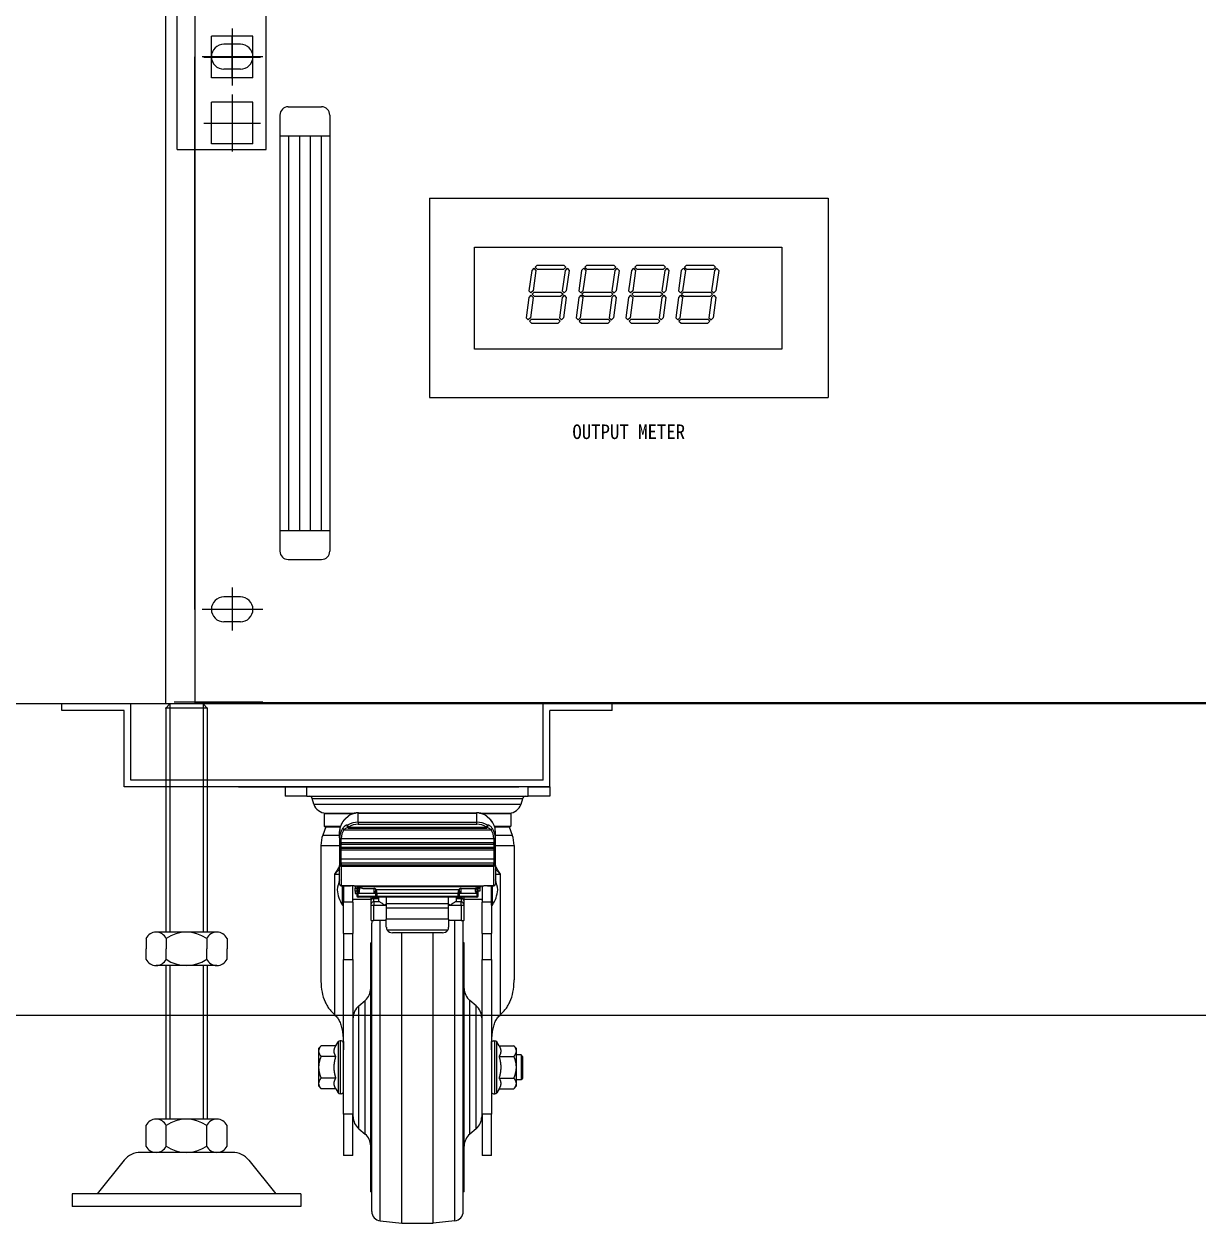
# Model space of a CAD drawing. Header units: millimetres. Extents: x 0 to 841, y 0 to 594.
# Drawn here: x 671.92 to 686.06, y 117.29 to 131.72 of the extents above; entities that cross this region are included whole.
import ezdxf
from ezdxf.enums import TextEntityAlignment as Align

# ---------------------------------------------------------------- set-up
doc = ezdxf.new("R2010")
doc.units = ezdxf.units.MM
doc.header["$LTSCALE"] = 10
doc.layers.add('LINE05', color=2, linetype='Continuous')
doc.layers.add('LINE06', color=9, linetype='Continuous')
doc.styles.get("Standard").update_dxf_attribs({"font": 'GulimChe.ttf'})

msp = doc.modelspace()

# ---------------------------------------------------------------- linework, layer by layer
at = {"layer": 'LINE05'}
for p, q in [((673.628, 123.536), (673.628, 223.661)), ((700.728, 123.536), (671.378, 123.536)), ((672.378, 123.456), (672.378, 123.536)), ((673.128, 123.456), (672.378, 123.456)), ((673.128, 122.536), (673.128, 123.456)), ((673.208, 122.616), (673.208, 123.536)), ((673.728, 123.561), (674.798, 123.561)), ((698.128, 123.549), (673.978, 123.549)), ((673.978, 123.549), (698.128, 123.549)), ((698.128, 123.549), (673.978, 123.549)), ((678.173, 122.616), (678.173, 123.536)), ((678.253, 122.536), (678.253, 123.456)), ((679.003, 123.456), (678.253, 123.456)), ((679.003, 123.456), (679.003, 123.536)), ((678.173, 122.616), (673.208, 122.616)), ((678.253, 122.536), (673.128, 122.536)), ((674.503, 122.536), (677.878, 122.536)), ((675.066, 122.536), (675.328, 122.536)), ((675.066, 122.536), (675.066, 122.423)), ((675.328, 122.423), (675.066, 122.423)), ((677.991, 122.536), (675.328, 122.536)), ((675.328, 122.423), (675.328, 122.536)), ((675.328, 122.423), (677.991, 122.423)), ((677.991, 122.536), (678.253, 122.536)), ((677.991, 122.423), (677.991, 122.536)), ((678.253, 122.423), (677.991, 122.423)), ((678.253, 122.536), (678.253, 122.423)), ((675.392, 122.397), (677.926, 122.397)), ((675.413, 122.328), (675.392, 122.397)), ((675.413, 122.328), (677.906, 122.328)), ((677.906, 122.328), (677.926, 122.397)), ((675.536, 122.215), (675.883, 122.215)), ((675.536, 122.215), (675.536, 122.063)), ((675.556, 122.221), (675.912, 122.221)), ((675.947, 122.223), (677.372, 122.223)), ((675.947, 122.223), (675.947, 122.222)), ((675.947, 122.222), (677.372, 122.222)), ((675.947, 122.112), (675.947, 122.222)), ((677.372, 122.222), (677.372, 122.223)), ((677.372, 122.112), (677.372, 122.222)), ((677.406, 122.221), (677.762, 122.221)), ((677.436, 122.215), (677.782, 122.215)), ((677.782, 122.215), (677.782, 122.063)), ((675.554, 122.056), (675.519, 121.957)), ((675.536, 122.063), (675.732, 122.063)), ((675.544, 122.056), (675.73, 122.056)), ((675.722, 121.923), (675.722, 121.999)), ((675.774, 122.021), (677.545, 122.021)), ((675.828, 122.053), (677.49, 122.053)), ((675.828, 122.053), (675.828, 122.041)), ((675.828, 122.041), (677.49, 122.041)), ((675.947, 122.112), (677.372, 122.112)), ((675.947, 122.112), (675.947, 122.088)), ((675.947, 122.088), (677.372, 122.088)), ((677.372, 122.088), (677.372, 122.112)), ((677.49, 122.041), (677.49, 122.053)), ((677.586, 122.063), (677.782, 122.063)), ((677.589, 122.056), (677.775, 122.056)), ((677.597, 121.923), (677.597, 121.999)), ((677.765, 122.056), (677.8, 121.957)), ((675.519, 121.957), (675.722, 121.957)), ((675.722, 121.923), (675.722, 121.85)), ((675.722, 121.85), (675.722, 121.815)), ((675.741, 121.916), (677.578, 121.916)), ((675.741, 121.868), (675.741, 121.916)), ((675.741, 121.868), (677.578, 121.868)), ((675.741, 121.868), (675.741, 121.843)), ((677.578, 121.843), (675.741, 121.843)), ((675.741, 121.809), (675.741, 121.843)), ((677.578, 121.916), (677.578, 121.868)), ((677.578, 121.843), (677.578, 121.868)), ((677.578, 121.843), (677.578, 121.809)), ((677.597, 121.957), (677.8, 121.957)), ((677.597, 121.85), (677.597, 121.923)), ((677.597, 121.815), (677.597, 121.85)), ((675.497, 121.83), (675.722, 121.83)), ((675.497, 121.83), (675.497, 120.213)), ((675.722, 121.815), (675.722, 121.784)), ((675.722, 121.784), (675.722, 121.679)), ((675.741, 121.809), (677.578, 121.809)), ((675.741, 121.809), (675.741, 121.797)), ((675.741, 121.797), (677.578, 121.797)), ((675.741, 121.777), (675.741, 121.797)), ((675.741, 121.672), (675.741, 121.777)), ((675.741, 121.777), (677.578, 121.777)), ((677.578, 121.797), (677.578, 121.809)), ((677.578, 121.797), (677.578, 121.777)), ((677.578, 121.777), (677.578, 121.672)), ((677.597, 121.83), (677.822, 121.83)), ((677.597, 121.784), (677.597, 121.815)), ((677.597, 121.679), (677.597, 121.784)), ((677.822, 121.83), (677.822, 120.213)), ((675.722, 121.679), (675.722, 121.606)), ((675.722, 121.606), (675.722, 121.589)), ((675.722, 121.364), (675.722, 121.589)), ((675.741, 121.672), (677.578, 121.672)), ((675.741, 121.624), (675.741, 121.672)), ((675.741, 121.624), (677.578, 121.624)), ((675.741, 121.624), (675.741, 121.599)), ((675.741, 121.599), (677.578, 121.599)), ((675.741, 121.582), (675.741, 121.599)), ((675.741, 121.582), (677.578, 121.582)), ((675.741, 121.582), (675.741, 121.345)), ((677.578, 121.672), (677.578, 121.624)), ((677.578, 121.599), (677.578, 121.624)), ((677.578, 121.599), (677.578, 121.582)), ((677.578, 121.345), (677.578, 121.582)), ((677.597, 121.606), (677.597, 121.679)), ((677.597, 121.589), (677.597, 121.606)), ((677.597, 121.589), (677.597, 121.364)), ((675.662, 121.486), (675.722, 121.486)), ((675.662, 121.486), (675.662, 119.792)), ((677.597, 121.486), (677.657, 121.486)), ((677.657, 119.792), (677.657, 121.486)), ((675.741, 121.345), (675.741, 121.345)), ((675.741, 121.345), (675.853, 121.345)), ((675.853, 121.345), (675.741, 121.345)), ((675.755, 121.115), (675.755, 121.345)), ((675.761, 121.111), (675.761, 121.345)), ((675.769, 121.345), (675.769, 121.148)), ((675.853, 121.345), (675.853, 121.345)), ((675.881, 121.148), (675.881, 121.345)), ((675.897, 121.345), (677.459, 121.345)), ((675.909, 121.345), (675.909, 121.317)), ((675.909, 121.317), (675.928, 121.317)), ((675.909, 121.28), (675.909, 121.317)), ((675.909, 121.28), (675.909, 121.254)), ((675.928, 121.28), (675.909, 121.28)), ((675.909, 121.254), (675.928, 121.254)), ((675.928, 121.345), (675.928, 121.344)), ((675.928, 121.344), (675.928, 121.305)), ((675.928, 121.305), (675.928, 121.263)), ((675.928, 121.263), (675.928, 121.226)), ((677.417, 121.334), (675.939, 121.334)), ((675.947, 121.321), (675.947, 121.331)), ((675.947, 121.321), (675.947, 121.314)), ((675.959, 121.321), (675.947, 121.321)), ((675.959, 121.314), (675.947, 121.314)), ((675.947, 121.273), (675.947, 121.314)), ((675.947, 121.273), (675.947, 121.254)), ((675.958, 121.273), (675.947, 121.273)), ((675.947, 121.217), (675.947, 121.254)), ((676.153, 121.254), (675.947, 121.254)), ((676.003, 121.313), (676.134, 121.313)), ((676.134, 121.313), (676.134, 121.266)), ((676.153, 121.273), (676.134, 121.273)), ((676.153, 121.308), (676.153, 121.273)), ((676.153, 121.254), (676.153, 121.273)), ((676.153, 121.254), (676.153, 121.22)), ((677.157, 121.298), (676.161, 121.298)), ((676.172, 121.257), (677.147, 121.257)), ((677.166, 121.273), (677.166, 121.308)), ((677.166, 121.273), (677.166, 121.254)), ((677.184, 121.273), (677.166, 121.273)), ((677.166, 121.22), (677.166, 121.254)), ((677.372, 121.254), (677.166, 121.254)), ((677.184, 121.266), (677.184, 121.313)), ((677.184, 121.313), (677.353, 121.313)), ((677.372, 121.273), (677.361, 121.273)), ((677.372, 121.314), (677.363, 121.314)), ((677.372, 121.314), (677.372, 121.316)), ((677.372, 121.314), (677.372, 121.273)), ((677.372, 121.254), (677.372, 121.273)), ((677.372, 121.254), (677.372, 121.217)), ((677.391, 121.305), (677.391, 121.322)), ((677.391, 121.317), (677.409, 121.317)), ((677.391, 121.263), (677.391, 121.305)), ((677.409, 121.28), (677.391, 121.28)), ((677.391, 121.226), (677.391, 121.263)), ((677.409, 121.331), (677.409, 121.317)), ((677.409, 121.317), (677.409, 121.28)), ((677.428, 121.344), (677.428, 121.345)), ((677.437, 121.345), (677.437, 121.148)), ((677.503, 121.345), (677.578, 121.345)), ((677.578, 121.345), (677.503, 121.345)), ((677.503, 121.345), (677.503, 121.345)), ((677.55, 121.111), (677.55, 121.345)), ((677.55, 121.148), (677.55, 121.345)), ((677.558, 121.111), (677.558, 121.345)), ((677.564, 121.114), (677.564, 121.345)), ((677.578, 121.345), (677.578, 121.345)), ((675.761, 121.111), (675.769, 121.111)), ((675.769, 120.773), (675.769, 121.148)), ((675.881, 121.148), (675.769, 121.148)), ((675.881, 121.186), (676.097, 121.186)), ((675.881, 121.148), (675.881, 120.773)), ((677.372, 121.217), (675.947, 121.217)), ((675.947, 121.217), (675.947, 121.207)), ((677.372, 121.207), (675.947, 121.207)), ((676.097, 121.189), (676.097, 121.157)), ((676.097, 121.157), (676.097, 121.116)), ((676.097, 121.116), (676.097, 120.93)), ((676.134, 121.194), (676.134, 121.207)), ((676.134, 121.193), (676.134, 121.194)), ((676.191, 121.194), (676.134, 121.194)), ((676.134, 121.193), (676.191, 121.193)), ((676.134, 121.152), (676.134, 121.193)), ((676.134, 121.152), (676.134, 121.113)), ((676.205, 121.152), (676.134, 121.152)), ((676.134, 120.927), (676.134, 121.113)), ((676.134, 121.113), (676.266, 121.113)), ((676.171, 121.218), (677.147, 121.218)), ((676.172, 121.218), (676.172, 121.251)), ((676.191, 121.207), (676.191, 121.164)), ((676.266, 121.113), (676.284, 121.113)), ((676.284, 121.207), (676.284, 121.128)), ((677.034, 121.128), (676.284, 121.128)), ((676.284, 121.128), (676.284, 121.08)), ((677.034, 121.128), (677.034, 121.207)), ((677.034, 121.08), (677.034, 121.128)), ((677.034, 121.113), (677.053, 121.113)), ((677.053, 121.113), (677.184, 121.113)), ((677.184, 121.152), (677.113, 121.152)), ((677.128, 121.164), (677.128, 121.207)), ((677.184, 121.194), (677.128, 121.194)), ((677.128, 121.193), (677.184, 121.193)), ((677.147, 121.251), (677.147, 121.218)), ((677.184, 121.207), (677.184, 121.194)), ((677.184, 121.193), (677.184, 121.194)), ((677.184, 121.193), (677.184, 121.152)), ((677.184, 121.113), (677.184, 121.152)), ((677.184, 121.113), (677.184, 120.927)), ((677.222, 121.157), (677.222, 121.189)), ((677.222, 121.186), (677.437, 121.186)), ((677.222, 121.116), (677.222, 121.157)), ((677.222, 120.93), (677.222, 121.116)), ((677.372, 121.207), (677.372, 121.217)), ((677.55, 121.148), (677.437, 121.148)), ((677.437, 120.773), (677.437, 121.148)), ((677.55, 121.148), (677.55, 120.773)), ((677.55, 121.111), (677.558, 121.111)), ((676.284, 121.08), (677.034, 121.08)), ((676.284, 121.08), (676.284, 120.946)), ((677.034, 120.946), (677.034, 121.08)), ((676.108, 117.425), (676.108, 120.897)), ((676.284, 120.927), (676.134, 120.927)), ((676.209, 117.313), (676.209, 120.927)), ((677.034, 120.946), (676.284, 120.946)), ((676.284, 120.848), (676.284, 120.946)), ((677.034, 120.946), (677.034, 120.848)), ((677.184, 120.927), (677.034, 120.927)), ((677.11, 117.313), (677.11, 120.927)), ((677.211, 117.425), (677.211, 120.897)), ((675.769, 120.773), (675.769, 120.458)), ((675.769, 120.773), (675.881, 120.773)), ((675.881, 120.458), (675.881, 120.773)), ((677.024, 120.812), (676.294, 120.812)), ((676.959, 120.779), (676.359, 120.779)), ((676.472, 117.286), (676.472, 120.779)), ((676.847, 117.286), (676.847, 120.779)), ((677.437, 120.773), (677.55, 120.773)), ((677.437, 120.773), (677.437, 120.458)), ((677.55, 120.458), (677.55, 120.773)), ((676.097, 120.661), (676.108, 120.662)), ((676.097, 117.661), (676.097, 120.661)), ((677.222, 120.661), (677.211, 120.662)), ((677.222, 117.661), (677.222, 120.661)), ((675.769, 118.597), (675.769, 120.458)), ((675.769, 120.458), (675.881, 120.458)), ((675.881, 120.458), (675.881, 118.597)), ((677.437, 118.597), (677.437, 120.458)), ((677.437, 120.458), (677.55, 120.458)), ((677.55, 120.458), (677.55, 118.597)), ((675.952, 119.901), (676.029, 119.965)), ((676.029, 118.357), (676.029, 119.965)), ((677.366, 119.901), (677.289, 119.965)), ((677.289, 118.357), (677.289, 119.965)), ((675.952, 118.421), (675.952, 119.901)), ((677.366, 118.421), (677.366, 119.901)), ((700.728, 119.786), (671.378, 119.786)), ((675.885, 118.565), (675.885, 119.757)), ((677.434, 119.757), (677.434, 118.565)), ((675.469, 119.386), (675.498, 119.421)), ((675.469, 119.386), (675.469, 119.356)), ((675.677, 119.421), (675.498, 119.421)), ((675.677, 119.421), (675.705, 119.467)), ((675.705, 119.467), (675.705, 119.161)), ((675.742, 119.48), (675.727, 119.48)), ((675.727, 119.48), (675.727, 119.161)), ((677.576, 119.48), (677.591, 119.48)), ((677.591, 118.842), (677.591, 119.48)), ((677.642, 119.421), (677.614, 119.467)), ((677.614, 118.855), (677.614, 119.467)), ((677.642, 119.421), (677.821, 119.421)), ((677.85, 119.386), (677.821, 119.421)), ((677.85, 119.356), (677.85, 119.386)), ((675.469, 119.356), (675.469, 119.161)), ((675.677, 119.291), (675.498, 119.291)), ((675.885, 119.307), (675.881, 119.307)), ((677.434, 119.307), (677.437, 119.307)), ((677.642, 119.291), (677.821, 119.291)), ((677.85, 119.161), (677.85, 119.356)), ((677.906, 119.311), (677.85, 119.311)), ((677.925, 119.292), (677.906, 119.311)), ((677.906, 119.311), (677.906, 119.161)), ((677.925, 119.292), (677.925, 119.161)), ((675.469, 119.161), (675.469, 118.966)), ((675.705, 119.161), (675.705, 118.855)), ((675.727, 119.161), (675.727, 118.842)), ((677.85, 118.966), (677.85, 119.161)), ((677.906, 119.161), (677.906, 119.011)), ((677.925, 119.161), (677.925, 119.03)), ((675.469, 118.966), (675.469, 118.936)), ((675.677, 119.031), (675.498, 119.031)), ((675.885, 119.015), (675.881, 119.015)), ((677.434, 119.015), (677.437, 119.015)), ((677.642, 119.031), (677.821, 119.031)), ((677.906, 119.011), (677.85, 119.011)), ((677.85, 118.936), (677.85, 118.966)), ((677.925, 119.03), (677.906, 119.011)), ((675.469, 118.936), (675.498, 118.901)), ((675.677, 118.901), (675.498, 118.901)), ((675.677, 118.901), (675.705, 118.855)), ((675.742, 118.842), (675.727, 118.842)), ((677.576, 118.842), (677.591, 118.842)), ((677.642, 118.901), (677.614, 118.855)), ((677.642, 118.901), (677.821, 118.901)), ((677.85, 118.936), (677.821, 118.901)), ((675.769, 118.597), (675.769, 118.1)), ((675.881, 118.597), (675.769, 118.597)), ((675.881, 118.1), (675.881, 118.597)), ((677.55, 118.597), (677.437, 118.597)), ((677.437, 118.597), (677.437, 118.1)), ((677.55, 118.1), (677.55, 118.597)), ((675.952, 118.421), (676.029, 118.357)), ((677.366, 118.421), (677.289, 118.357)), ((675.881, 118.1), (675.769, 118.1)), ((677.55, 118.1), (677.437, 118.1)), ((676.097, 117.661), (676.108, 117.66)), ((677.222, 117.661), (677.211, 117.66)), ((676.209, 117.313), (676.472, 117.286)), ((676.472, 117.286), (676.847, 117.286)), ((677.11, 117.313), (676.847, 117.286))]:
    msp.add_line(p, q, dxfattribs=at)
at = {"layer": 'LINE05', "ltscale": 0.3}
for p, q in [((673.678, 123.536), (673.628, 123.486)), ((674.128, 123.486), (673.628, 123.486)), ((673.628, 123.486), (673.628, 120.786)), ((674.078, 123.536), (673.678, 123.536)), ((673.678, 123.536), (673.678, 120.786)), ((674.078, 123.536), (674.078, 120.786)), ((674.078, 123.536), (674.128, 123.486)), ((674.128, 123.486), (674.128, 120.786)), ((673.391, 120.711), (673.391, 120.586)), ((674.244, 120.786), (673.512, 120.786)), ((673.634, 120.711), (673.634, 120.586)), ((674.122, 120.711), (674.122, 120.586)), ((674.366, 120.711), (674.366, 120.586)), ((673.391, 120.461), (673.391, 120.586)), ((673.634, 120.461), (673.634, 120.586)), ((674.122, 120.461), (674.122, 120.586)), ((674.366, 120.461), (674.366, 120.586)), ((674.244, 120.386), (673.512, 120.386)), ((673.628, 120.386), (673.628, 118.536)), ((673.678, 120.386), (673.678, 118.536)), ((674.078, 120.386), (674.078, 118.536)), ((674.128, 120.386), (674.128, 118.536)), ((674.244, 118.536), (673.512, 118.536)), ((673.391, 118.211), (673.391, 118.461)), ((673.634, 118.211), (673.634, 118.461)), ((674.122, 118.211), (674.122, 118.461)), ((674.366, 118.211), (674.366, 118.461)), ((674.433, 118.136), (673.323, 118.136)), ((674.244, 118.136), (673.512, 118.136)), ((673.128, 118.042), (672.803, 117.636)), ((674.628, 118.042), (674.953, 117.636)), ((675.253, 117.636), (672.503, 117.636)), ((672.503, 117.636), (672.503, 117.486)), ((675.253, 117.636), (675.253, 117.486)), ((675.253, 117.486), (672.503, 117.486))]:
    msp.add_line(p, q, dxfattribs=at)
at = {"layer": 'LINE05'}
for centre, radius, start, end in [((675.356, 122.386), 0.0375, 16.5044, 90), ((677.962, 122.386), 0.0375, 90, 163.4956), ((675.556, 122.371), 0.15, 196.5044, 270), ((677.762, 122.371), 0.15, 270, 343.4956), ((675.924, 121.998), 0.203, 137.8033, 179.7098), ((675.891, 122.303), 0.12, 223.4325, 227.6176), ((675.855, 122.185), 0.0187, 114.7163, 134.2918), ((675.947, 121.986), 0.238, 89.9301, 114.609), ((677.372, 121.986), 0.238, 65.391, 90.0699), ((677.463, 122.185), 0.0187, 45.7082, 65.2837), ((677.428, 122.303), 0.12, 312.3824, 316.5675), ((677.394, 121.998), 0.203, 0.2902, 42.1967), ((675.544, 122.063), 0.0075, 180, 270), ((675.836, 121.957), 0.0897, 102.1704, 134.0691), ((675.828, 122.06), 0.0187, 180, 270), ((677.49, 122.06), 0.0187, 270, 0), ((677.482, 121.957), 0.0893, 45.8701, 77.8895), ((677.775, 122.063), 0.0075, 270, 0), ((675.872, 121.83), 0.375, 160.3194, 180), ((677.447, 121.83), 0.375, 0, 19.6806), ((675.741, 121.815), 0.0187, 180, 270), ((677.578, 121.815), 0.0187, 270, 0), ((676.716, 120.879), 1.217, 144.8266, 150.0555), ((678.458, 118.938), 3.782, 136.3305, 137.6573), ((676.601, 120.878), 1.219, 29.9487, 35.1692), ((674.846, 118.924), 3.803, 42.3463, 43.6658), ((676.109, 121.263), 0.417, 158.2595, 175.1007), ((677.21, 121.263), 0.417, 4.9037, 21.7594), ((676.109, 121.334), 0.417, 184.8993, 211.7792), ((675.741, 121.364), 0.0187, 180, 270), ((676.061, 121.251), 0.111, 0.1652, 3.1047), ((677.258, 121.251), 0.111, 176.8953, 179.8348), ((677.21, 121.334), 0.417, 328.0894, 355.0963), ((677.578, 121.364), 0.0187, 270, 0), ((675.761, 121.119), 0.0075, 211.7792, 270), ((675.947, 121.226), 0.0187, 180, 270), ((676.134, 121.189), 0.0375, 150.8752, 180), ((677.184, 121.189), 0.0375, 0, 29.1248), ((677.372, 121.226), 0.0187, 270, 0), ((677.543, 121.179), 0.0075, 0, 6.6921), ((677.558, 121.119), 0.0075, 270, 320.8959), ((676.221, 120.897), 0.112, 164.2864, 180), ((676.349, 120.846), 0.0643, 178.7006, 212.5392), ((676.97, 120.846), 0.0643, 327.4608, 1.2994), ((677.098, 120.897), 0.112, 0, 15.7136), ((675.909, 120.109), 0.187, 309.8056, 0), ((677.409, 120.109), 0.187, 180.0401, 230.1944), ((676.072, 119.757), 0.187, 129.8056, 180), ((677.246, 119.757), 0.187, 0, 50.1944), ((675.727, 119.453), 0.0262, 90, 149.0362), ((675.742, 119.453), 0.0262, 0, 90), ((677.576, 119.453), 0.0262, 90, 180), ((677.591, 119.453), 0.0262, 30.9638, 90), ((675.727, 118.868), 0.0262, 210.9638, 270), ((675.742, 118.868), 0.0262, 270, 0), ((677.576, 118.868), 0.0262, 180, 270), ((677.591, 118.868), 0.0262, 270, 329.0362), ((676.072, 118.565), 0.187, 180, 230.1944), ((677.246, 118.565), 0.187, 309.8056, 0), ((675.909, 118.213), 0.187, 0, 50.1944), ((677.409, 118.213), 0.187, 129.8056, 179.9599), ((676.221, 117.425), 0.112, 180, 264.114), ((677.098, 117.425), 0.112, 275.886, 0)]:
    msp.add_arc(centre, radius, start, end, dxfattribs=at)
at = {"layer": 'LINE05', "ltscale": 0.3}
for centre, radius, start, end in [((673.512, 120.65), 0.137, 26.785, 153.215), ((673.878, 120.353), 0.434, 55.7945, 124.2055), ((674.244, 120.65), 0.137, 26.785, 153.215), ((673.512, 120.523), 0.137, 206.785, 333.215), ((673.878, 120.82), 0.434, 235.7945, 304.2055), ((674.244, 120.523), 0.137, 206.785, 333.215), ((673.512, 118.399), 0.137, 26.785, 153.215), ((673.878, 118.102), 0.434, 55.7945, 124.2055), ((674.244, 118.399), 0.137, 26.785, 153.215), ((673.323, 117.886), 0.25, 90, 141.3402), ((673.512, 118.273), 0.137, 206.785, 333.215), ((673.878, 118.57), 0.434, 235.7945, 304.2055), ((674.244, 118.273), 0.137, 206.785, 333.215), ((674.433, 117.886), 0.25, 38.6598, 90)]:
    msp.add_arc(centre, radius, start, end, dxfattribs=at)
at = {"layer": 'LINE05'}
for centre, major_axis, ratio, start_param, end_param in [((675.947, 121.999), (-0.225, 0), 0.929819, -0.693289, 0), ((675.788, 122.122), (-0.014, 0.0125), 0.28306, 0, 0.247744), ((675.855, 122.185), (-0.0131, 0.0134), 0.625404, -0.436399, 0), ((675.947, 122.013), (0.225, 0), 0.929819, 1.570796, 2.030464), ((675.855, 122.185), (-0.0078, 0.017), 0.163271, 0, 0.340866), ((677.372, 122.013), (0.225, 0), 0.929819, 1.111128, 1.570796), ((677.463, 122.185), (0.0078, 0.017), 0.163271, -0.340866, 0), ((677.463, 122.185), (0.0131, 0.0134), 0.625404, 0, 0.436399), ((677.53, 122.122), (0.014, 0.0125), 0.28306, -0.247744, 0), ((677.372, 121.999), (0.225, 0), 0.929819, 0, 0.693289), ((675.947, 121.923), (-0.225, 0), 0.929819, -0.576931, 0), ((675.947, 121.916), (0.206, 0), 0.929819, 2.564661, 3.141593), ((675.774, 122.028), (-0.0154, 0.0108), 0.30845, 0.212625, 1.783421), ((675.828, 122.06), (-0.0187, 0), 0.929819, -0.958242, 0), ((675.947, 121.903), (0.225, 0), 0.929819, 1.570796, 2.183351), ((675.828, 122.06), (-0.0103, 0.0157), 0.211595, 0.313175, 1.883971), ((675.947, 121.896), (0.206, 0), 0.929819, 1.570796, 2.183351), ((677.372, 121.903), (-0.225, 0), 0.929819, 4.099834, 4.712389), ((677.372, 121.896), (-0.206, 0), 0.929819, 4.099834, 4.712389), ((677.49, 122.06), (0.0103, 0.0157), 0.211595, 4.399214, 5.97001), ((677.49, 122.06), (0.0187, 0), 0.929819, 0, 0.958242), ((677.545, 122.028), (0.0154, 0.0108), 0.30845, 4.499764, 6.070561), ((677.372, 121.916), (-0.206, 0), 0.929819, 3.141593, 3.718524), ((677.372, 121.923), (0.225, 0), 0.929819, 0, 0.576931), ((675.741, 121.923), (-0.0187, 0), 0.368017, 0, 1.570796), ((675.741, 121.85), (-0.0187, 0), 0.929819, -1.570796, 0), ((675.741, 121.85), (-0.0187, 0), 0.368017, 0, 1.570796), ((677.578, 121.923), (0.0187, 0), 0.368017, 4.712389, 6.283185), ((677.578, 121.85), (0.0187, 0), 0.929819, 0, 1.570796), ((677.578, 121.85), (0.0187, 0), 0.368017, 4.712389, 6.283185), ((675.741, 121.815), (-0.0187, 0), 0.368017, 0, 1.570796), ((675.741, 121.784), (-0.0187, 0), 0.368017, 0, 1.570796), ((677.578, 121.815), (0.0187, 0), 0.368017, 4.712389, 6.283185), ((677.578, 121.784), (0.0187, 0), 0.368017, 4.712389, 6.283185), ((675.741, 121.679), (-0.0187, 0), 0.368017, 0, 1.570796), ((675.741, 121.606), (-0.0187, 0), 0.929819, -1.570796, 0), ((675.741, 121.606), (-0.0187, 0), 0.368017, 0, 1.570796), ((675.741, 121.589), (-0.0187, 0), 0.368017, 0, 1.570796), ((677.578, 121.679), (0.0187, 0), 0.368017, 4.712389, 6.283185), ((677.578, 121.606), (0.0187, 0), 0.929819, 0, 1.570796), ((677.578, 121.606), (0.0187, 0), 0.368017, 4.712389, 6.283185), ((677.578, 121.589), (0.0187, 0), 0.368017, 4.712389, 6.283185), ((675.741, 121.364), (-0.0187, 0), 0.99951, 0, 1.570796), ((676.003, 121.344), (-0.075, 0), 0.245505, 0, 0.54488), ((675.947, 121.305), (-0.0187, 0), 0.848546, -1.570796, 0), ((675.947, 121.305), (-0.0187, 0), 0.497115, -1.570796, 0), ((675.947, 121.263), (-0.0187, 0), 0.497115, -1.570796, 0), ((675.947, 121.263), (0.0187, 0), 0.49028, 3.141593, 4.712389), ((675.954, 121.336), (0, 0.0375), 0.15, 3.362326, 4.405972), ((675.954, 121.336), (0, 0.075), 0.15, 3.494197, 4.527451), ((676.153, 121.282), (-0.0187, 0), 0.497115, 1.570796, 2.578494), ((676.153, 121.245), (0.0187, 0), 0.49028, 0, 1.570796), ((676.134, 121.251), (0, 0.0679), 0.55201, -1.477547, -0.810307), ((677.184, 121.251), (0, 0.0679), 0.55201, 0.810307, 1.477547), ((677.166, 121.245), (-0.0187, 0), 0.49028, -1.570796, 0), ((677.166, 121.282), (0.0187, 0), 0.497115, 3.704692, 4.712389), ((677.364, 121.336), (0, 0.075), 0.15, 1.876835, 2.788989), ((677.364, 121.336), (0, 0.0375), 0.15, 2.207194, 2.92086), ((677.372, 121.305), (0.0187, 0), 0.497115, 0, 1.570796), ((677.372, 121.263), (0.0187, 0), 0.497115, 0, 1.570796), ((677.372, 121.263), (-0.0187, 0), 0.49028, 1.570796, 3.141593), ((677.372, 121.305), (-0.0187, 0), 0.848546, 3.141593, 4.193308), ((677.353, 121.344), (0.075, 0), 0.245505, -0.54488, 0), ((677.578, 121.364), (0.0187, 0), 0.99951, 4.712389, 6.283185), ((675.947, 121.226), (0.0187, 0), 0.49028, 3.141593, 4.712389), ((676.134, 121.189), (-0.0375, 0), 0.997673, -0.509623, 0), ((676.134, 121.157), (0.0375, 0), 0.997673, 1.570796, 3.141593), ((676.134, 121.157), (0.0375, 0), 0.964927, 1.570796, 3.141593), ((676.134, 121.116), (0.0375, 0), 0.964927, 1.570796, 3.141593), ((676.134, 121.116), (0.0375, 0), 0.068183, 3.141593, 4.712389), ((676.266, 121.164), (-0.075, 0), 0.267718, 0, 0.641076), ((677.053, 121.164), (0.075, 0), 0.267718, -0.641076, 0), ((677.184, 121.157), (-0.0375, 0), 0.997673, 3.141593, 4.712389), ((677.184, 121.157), (-0.0375, 0), 0.964927, 3.141593, 4.712389), ((677.184, 121.116), (-0.0375, 0), 0.964927, 3.141593, 4.712389), ((677.184, 121.116), (-0.0375, 0), 0.068183, 1.570796, 3.141593), ((677.184, 121.189), (-0.0375, 0), 0.997673, 3.141593, 3.651216), ((677.372, 121.226), (-0.0187, 0), 0.49028, 1.570796, 3.141593), ((676.134, 120.93), (0.0375, 0), 0.068183, 3.141593, 4.712389), ((677.184, 120.93), (-0.0375, 0), 0.068183, 1.570796, 3.141593), ((676.359, 120.845), (-0.075, 0), 0.875473, 0.525142, 1.570796), ((676.959, 120.845), (-0.075, 0), 0.875473, 1.570796, 2.61645)]:
    msp.add_ellipse(centre, major_axis=major_axis, ratio=ratio, start_param=start_param, end_param=end_param, dxfattribs=at)
for points, degree, knots in [([(675.774, 122.133), (675.778, 122.137), (675.782, 122.142), (675.791, 122.151), (675.796, 122.156), (675.804, 122.164), (675.807, 122.167), (675.812, 122.171), (675.814, 122.172), (675.818, 122.176), (675.821, 122.178), (675.827, 122.184), (675.831, 122.187), (675.839, 122.194), (675.844, 122.197), (675.847, 122.2)], 3, [0, 0, 0, 0, 0.448693, 0.448693, 0.961486, 0.961486, 1.281981, 1.281981, 1.442229, 1.442229, 1.698625, 1.698625, 2.108859, 2.108859, 2.563962, 2.563962, 2.563962, 2.563962]), ([(675.774, 122.134), (675.777, 122.137), (675.779, 122.14), (675.782, 122.142), (675.784, 122.145), (675.787, 122.148), (675.789, 122.15), (675.792, 122.153), (675.795, 122.156), (675.798, 122.159), (675.802, 122.162), (675.805, 122.166), (675.809, 122.169), (675.812, 122.172), (675.816, 122.175), (675.819, 122.178), (675.823, 122.181), (675.825, 122.184), (675.828, 122.186), (675.831, 122.189), (675.834, 122.191), (675.837, 122.194), (675.84, 122.196), (675.842, 122.198)], 1, [0, 0, 0.099794, 0.199588, 0.299382, 0.399176, 0.49897, 0.598764, 0.698557, 0.798351, 0.927586, 1.056821, 1.186056, 1.31529, 1.444525, 1.57376, 1.702994, 1.813359, 1.923723, 2.034087, 2.144451, 2.259955, 2.375459, 2.490963, 2.606467, 2.606467]), ([(677.472, 122.2), (677.475, 122.197), (677.479, 122.194), (677.488, 122.186), (677.493, 122.182), (677.502, 122.175), (677.505, 122.172), (677.51, 122.168), (677.511, 122.167), (677.515, 122.163), (677.518, 122.16), (677.525, 122.154), (677.529, 122.15), (677.537, 122.142), (677.541, 122.137), (677.545, 122.133)], 3, [0, 0, 0, 0, 0.448693, 0.448693, 0.961486, 0.961486, 1.281981, 1.281981, 1.442229, 1.442229, 1.698625, 1.698625, 2.108859, 2.108859, 2.563962, 2.563962, 2.563962, 2.563962]), ([(677.476, 122.198), (677.477, 122.197), (677.479, 122.196), (677.48, 122.195), (677.481, 122.194), (677.483, 122.192), (677.485, 122.191), (677.487, 122.189), (677.489, 122.187), (677.491, 122.185), (677.494, 122.183), (677.496, 122.181), (677.499, 122.179), (677.502, 122.176), (677.504, 122.174), (677.507, 122.171), (677.511, 122.168), (677.514, 122.165), (677.517, 122.162), (677.52, 122.159), (677.523, 122.156), (677.527, 122.153), (677.53, 122.15), (677.533, 122.147), (677.536, 122.144), (677.539, 122.141), (677.542, 122.137), (677.544, 122.134)], 1, [0, 0, 0.05269, 0.10538, 0.158069, 0.210759, 0.286127, 0.361495, 0.436864, 0.512232, 0.608527, 0.704822, 0.801117, 0.897412, 0.993707, 1.090002, 1.206636, 1.323271, 1.439905, 1.556539, 1.673174, 1.789808, 1.906443, 2.023077, 2.140235, 2.257393, 2.37455, 2.491708, 2.608866, 2.608866]), ([(675.817, 122.074), (675.817, 122.076), (675.816, 122.077), (675.81, 122.078), (675.806, 122.077), (675.799, 122.074), (675.796, 122.072), (675.792, 122.07), (675.79, 122.069), (675.786, 122.066), (675.784, 122.064), (675.778, 122.059), (675.774, 122.056), (675.766, 122.048), (675.762, 122.043), (675.758, 122.037)], 3, [0, 0, 0, 0, 0.488836, 0.488836, 1.047505, 1.047505, 1.396673, 1.396673, 1.571257, 1.571257, 1.850592, 1.850592, 2.297527, 2.297527, 2.793346, 2.793346, 2.793346, 2.793346]), ([(677.56, 122.037), (677.557, 122.043), (677.553, 122.047), (677.544, 122.057), (677.539, 122.061), (677.532, 122.067), (677.529, 122.069), (677.524, 122.071), (677.523, 122.072), (677.519, 122.074), (677.517, 122.075), (677.511, 122.077), (677.508, 122.078), (677.503, 122.077), (677.501, 122.076), (677.501, 122.074)], 3, [0, 0, 0, 0, 0.488836, 0.488836, 1.047505, 1.047505, 1.396673, 1.396673, 1.571257, 1.571257, 1.850592, 1.850592, 2.297527, 2.297527, 2.793346, 2.793346, 2.793346, 2.793346]), ([(675.897, 121.345), (675.894, 121.345), (675.89, 121.345), (675.886, 121.345), (675.882, 121.345), (675.879, 121.345), (675.875, 121.345), (675.871, 121.345), (675.867, 121.345), (675.863, 121.345), (675.86, 121.345), (675.856, 121.345), (675.853, 121.345)], 1, [0, 0, 0.108138, 0.216275, 0.324413, 0.43255, 0.540688, 0.648825, 0.756963, 0.8651, 0.955648, 1.046195, 1.136743, 1.22729, 1.22729]), ([(675.897, 121.345), (675.889, 121.345), (675.881, 121.345), (675.865, 121.345), (675.859, 121.345), (675.853, 121.345)], 3, [2.701217, 2.701217, 2.701217, 2.701217, 3.435309, 3.435309, 3.926067, 3.926067, 3.926067, 3.926067]), ([(676.003, 121.313), (675.999, 121.313), (675.996, 121.314), (675.988, 121.315), (675.985, 121.316), (675.974, 121.319), (675.967, 121.321), (675.956, 121.326), (675.95, 121.329), (675.943, 121.332), (675.941, 121.333), (675.939, 121.334)], 3, [5.667254, 5.667254, 5.667254, 5.667254, 5.956554, 5.956554, 6.245853, 6.245853, 6.824453, 6.824453, 7.419967, 7.419967, 7.698129, 7.698129, 7.698129, 7.698129]), ([(676.161, 121.298), (676.161, 121.298), (676.161, 121.299), (676.158, 121.303), (676.156, 121.306), (676.15, 121.31), (676.147, 121.311), (676.141, 121.313), (676.137, 121.313), (676.134, 121.313)], 3, [4.8980624, 4.8980624, 4.8980624, 4.8980624, 4.9645093, 4.9645093, 5.3242619, 5.3242619, 5.5760694, 5.5760694, 5.8278769, 5.8278769, 5.8278769, 5.8278769]), ([(677.184, 121.313), (677.181, 121.313), (677.178, 121.313), (677.172, 121.311), (677.169, 121.31), (677.163, 121.306), (677.16, 121.303), (677.158, 121.299), (677.157, 121.298), (677.157, 121.298)], 3, [5.8278769, 5.8278769, 5.8278769, 5.8278769, 6.0796843, 6.0796843, 6.3314918, 6.3314918, 6.6912445, 6.6912445, 6.7576913, 6.7576913, 6.7576913, 6.7576913]), ([(677.417, 121.334), (677.415, 121.333), (677.413, 121.332), (677.406, 121.329), (677.4, 121.326), (677.389, 121.321), (677.382, 121.319), (677.372, 121.316), (677.368, 121.315), (677.36, 121.314), (677.357, 121.313), (677.353, 121.313)], 3, [3.636378, 3.636378, 3.636378, 3.636378, 3.91454, 3.91454, 4.510054, 4.510054, 5.088654, 5.088654, 5.377954, 5.377954, 5.667254, 5.667254, 5.667254, 5.667254]), ([(677.503, 121.345), (677.499, 121.345), (677.496, 121.345), (677.492, 121.345), (677.488, 121.345), (677.484, 121.345), (677.481, 121.345), (677.477, 121.345), (677.473, 121.345), (677.47, 121.345), (677.466, 121.345), (677.462, 121.345), (677.459, 121.345)], 1, [0, 0, 0.10001, 0.200019, 0.300029, 0.400038, 0.500048, 0.600058, 0.700067, 0.800077, 0.90702, 1.013963, 1.120906, 1.227849, 1.227849]), ([(677.503, 121.345), (677.494, 121.345), (677.486, 121.345), (677.471, 121.345), (677.465, 121.345), (677.459, 121.345)], 3, [0, 0, 0, 0, 0.687062, 0.687062, 1.22485, 1.22485, 1.22485, 1.22485]), ([(676.153, 121.22), (676.155, 121.22), (676.158, 121.22), (676.162, 121.22), (676.164, 121.219), (676.168, 121.219), (676.169, 121.219), (676.171, 121.218), (676.172, 121.218), (676.172, 121.218)], 3, [0, 0, 0, 0, 0.1864178, 0.1864178, 0.3728356, 0.3728356, 0.585674, 0.585674, 0.7985124, 0.7985124, 0.7985124, 0.7985124]), ([(676.205, 121.152), (676.207, 121.151), (676.209, 121.151), (676.215, 121.148), (676.22, 121.145), (676.23, 121.138), (676.237, 121.134), (676.251, 121.123), (676.259, 121.118), (676.266, 121.113)], 3, [5.574144, 5.574144, 5.574144, 5.574144, 5.797861, 5.797861, 6.251268, 6.251268, 6.916556, 6.916556, 7.581844, 7.581844, 7.581844, 7.581844]), ([(677.053, 121.113), (677.06, 121.118), (677.067, 121.123), (677.082, 121.134), (677.089, 121.138), (677.099, 121.145), (677.104, 121.148), (677.11, 121.151), (677.111, 121.151), (677.113, 121.152)], 3, [0, 0, 0, 0, 0.665288, 0.665288, 1.330576, 1.330576, 1.783983, 1.783983, 2.0077, 2.0077, 2.0077, 2.0077]), ([(677.147, 121.218), (677.147, 121.218), (677.147, 121.218), (677.149, 121.219), (677.151, 121.219), (677.154, 121.219), (677.156, 121.22), (677.161, 121.22), (677.163, 121.22), (677.166, 121.22)], 3, [0.8900031, 0.8900031, 0.8900031, 0.8900031, 1.1028415, 1.1028415, 1.3156799, 1.3156799, 1.5020977, 1.5020977, 1.6885156, 1.6885156, 1.6885156, 1.6885156]), ([(675.497, 120.213), (675.497, 120.207), (675.497, 120.202), (675.498, 120.152), (675.502, 120.108), (675.518, 120.025), (675.53, 119.986), (675.555, 119.932), (675.564, 119.914), (675.584, 119.881), (675.595, 119.866), (675.619, 119.835), (675.634, 119.819), (675.654, 119.799), (675.658, 119.796), (675.662, 119.792)], 3, [421.978339, 421.978339, 421.978339, 421.978339, 422.587464, 422.587464, 427.625771, 427.625771, 432.664078, 432.664078, 435.183232, 435.183232, 437.702386, 437.702386, 440.44459, 440.44459, 441.075695, 441.075695, 441.075695, 441.075695]), ([(677.657, 119.792), (677.661, 119.796), (677.664, 119.799), (677.685, 119.819), (677.699, 119.835), (677.724, 119.866), (677.735, 119.881), (677.755, 119.914), (677.764, 119.932), (677.788, 119.986), (677.801, 120.025), (677.817, 120.108), (677.821, 120.152), (677.822, 120.202), (677.822, 120.207), (677.822, 120.213)], 3, [31.352554, 31.352554, 31.352554, 31.352554, 31.983659, 31.983659, 34.725863, 34.725863, 37.245017, 37.245017, 39.764171, 39.764171, 44.802478, 44.802478, 49.840785, 49.840785, 50.44991, 50.44991, 50.44991, 50.44991]), ([(675.669, 119.786), (675.676, 119.78), (675.682, 119.773), (675.699, 119.753), (675.708, 119.739), (675.724, 119.709), (675.732, 119.691), (675.744, 119.652), (675.749, 119.631), (675.757, 119.587), (675.76, 119.564), (675.764, 119.515), (675.766, 119.49), (675.768, 119.437), (675.768, 119.41), (675.768, 119.378), (675.768, 119.374), (675.769, 119.37)], 3, [-21.458402, -21.458402, -21.458402, -21.458402, -20.3043, -20.3043, -18.289051, -18.289051, -16.002919, -16.002919, -13.716788, -13.716788, -11.430657, -11.430657, -9.144525, -9.144525, -6.858394, -6.858394, -6.536948, -6.536948, -6.536948, -6.536948]), ([(677.55, 119.37), (677.55, 119.374), (677.55, 119.378), (677.551, 119.41), (677.551, 119.437), (677.553, 119.49), (677.555, 119.515), (677.559, 119.564), (677.562, 119.587), (677.57, 119.631), (677.575, 119.652), (677.587, 119.691), (677.594, 119.709), (677.611, 119.739), (677.62, 119.753), (677.636, 119.773), (677.643, 119.78), (677.65, 119.786)], 3, [6.536948, 6.536948, 6.536948, 6.536948, 6.858394, 6.858394, 9.144525, 9.144525, 11.430657, 11.430657, 13.716788, 13.716788, 16.002919, 16.002919, 18.289051, 18.289051, 20.3043, 20.3043, 21.458402, 21.458402, 21.458402, 21.458402])]:
    msp.add_open_spline(points, degree=degree, knots=knots, dxfattribs=at)
for points in [[(675.881, 121.167), (675.884, 121.173), (675.887, 121.18), (675.889, 121.186)], [(676.266, 121.113), (676.272, 121.117), (676.278, 121.122), (676.284, 121.127)], [(677.034, 121.127), (677.041, 121.122), (677.047, 121.117), (677.053, 121.113)], [(677.429, 121.186), (677.432, 121.18), (677.435, 121.173), (677.437, 121.167)], [(675.662, 119.792), (675.664, 119.79), (675.666, 119.788), (675.669, 119.786)], [(677.65, 119.786), (677.652, 119.788), (677.654, 119.79), (677.657, 119.792)]]:
    msp.add_open_spline(points, degree=3, dxfattribs=at)
for points, weights in [([(675.498, 119.421), (675.469, 119.386), (675.469, 119.356)], [1.01001874936, 1.04314139574, 1]), ([(675.656, 119.356), (675.656, 119.386), (675.677, 119.421)], [1, 1.05763214234, 1.03827490512]), ([(677.642, 119.421), (677.662, 119.386), (677.662, 119.356)], [1.03827490512, 1.05763214234, 1]), ([(677.85, 119.356), (677.85, 119.386), (677.821, 119.421)], [1, 1.04314139574, 1.01001874936]), ([(675.469, 119.356), (675.469, 119.326), (675.498, 119.291)], [1, 1.04314139574, 1.01001874936]), ([(675.498, 119.291), (675.469, 119.221), (675.469, 119.161)], [1.01001874936, 1.04314139574, 1]), ([(675.677, 119.291), (675.656, 119.326), (675.656, 119.356)], [1.03827490512, 1.05763214234, 1]), ([(675.656, 119.161), (675.656, 119.221), (675.677, 119.291)], [1, 1.05763214234, 1.03827490512]), ([(677.662, 119.356), (677.662, 119.326), (677.642, 119.291)], [1, 1.05763214234, 1.03827490512]), ([(677.642, 119.291), (677.662, 119.221), (677.662, 119.161)], [1.03827490512, 1.05763214234, 1]), ([(677.821, 119.291), (677.85, 119.326), (677.85, 119.356)], [1.01001874936, 1.04314139574, 1]), ([(677.85, 119.161), (677.85, 119.221), (677.821, 119.291)], [1, 1.04314139574, 1.01001874936]), ([(675.469, 119.161), (675.469, 119.101), (675.498, 119.031)], [1, 1.04314139574, 1.01001874936]), ([(675.677, 119.031), (675.656, 119.101), (675.656, 119.161)], [1.03827490512, 1.05763214234, 1]), ([(677.662, 119.161), (677.662, 119.101), (677.642, 119.031)], [1, 1.05763214234, 1.03827490512]), ([(677.821, 119.031), (677.85, 119.101), (677.85, 119.161)], [1.01001874936, 1.04314139574, 1]), ([(675.498, 119.031), (675.469, 118.996), (675.469, 118.966)], [1.01001874936, 1.04314139574, 1]), ([(675.469, 118.966), (675.469, 118.936), (675.498, 118.901)], [1, 1.04314139574, 1.01001874936]), ([(675.656, 118.966), (675.656, 118.996), (675.677, 119.031)], [1, 1.05763214234, 1.03827490512]), ([(675.677, 118.901), (675.656, 118.936), (675.656, 118.966)], [1.03827490512, 1.05763214234, 1]), ([(677.642, 119.031), (677.662, 118.996), (677.662, 118.966)], [1.03827490512, 1.05763214234, 1]), ([(677.662, 118.966), (677.662, 118.936), (677.642, 118.901)], [1, 1.05763214234, 1.03827490512]), ([(677.85, 118.966), (677.85, 118.996), (677.821, 119.031)], [1, 1.04314139574, 1.01001874936]), ([(677.821, 118.901), (677.85, 118.936), (677.85, 118.966)], [1.01001874936, 1.04314139574, 1])]:
    msp.add_rational_spline(points, weights, degree=2, dxfattribs=at)
at = {"layer": 'LINE05', "ltscale": 0.3}
for p in [(673.628, 123.486), (674.128, 123.486)]:
    msp.add_point(p, dxfattribs=at)
at = {"layer": 'LINE06'}
for p, q in [((673.766, 130.211), (673.766, 223.661)), ((674.836, 130.211), (674.836, 223.661)), ((673.978, 132.449), (673.978, 123.549)), ((674.428, 131.666), (674.428, 130.981)), ((674.178, 131.073), (674.178, 131.573)), ((674.678, 131.573), (674.178, 131.573)), ((674.428, 131.066), (674.428, 131.583)), ((674.678, 131.073), (674.678, 131.573)), ((674.528, 131.477), (674.328, 131.477)), ((673.978, 124.674), (673.978, 131.324)), ((674.797, 131.327), (674.066, 131.327)), ((674.086, 131.323), (674.77, 131.323)), ((674.678, 131.073), (674.178, 131.073)), ((674.528, 131.177), (674.328, 131.177)), ((674.428, 130.871), (674.428, 130.186)), ((674.178, 130.278), (674.178, 130.778)), ((674.678, 130.778), (674.178, 130.778)), ((674.678, 130.278), (674.678, 130.778)), ((675.103, 130.724), (675.503, 130.724)), ((674.086, 130.528), (674.77, 130.528)), ((675.003, 130.624), (675.003, 125.374)), ((675.603, 130.624), (675.603, 125.374)), ((675.003, 130.374), (675.603, 130.374)), ((675.108, 130.374), (675.108, 125.624)), ((675.238, 130.374), (675.238, 125.624)), ((675.368, 130.374), (675.368, 125.624)), ((675.498, 130.374), (675.498, 125.624)), ((673.766, 130.211), (674.836, 130.211)), ((674.678, 130.278), (674.178, 130.278)), ((676.803, 129.624), (676.803, 127.224)), ((676.803, 129.624), (681.603, 129.624)), ((681.603, 129.624), (681.603, 127.224)), ((677.344, 129.035), (681.045, 129.035)), ((677.344, 127.808), (677.344, 129.035)), ((681.045, 129.035), (681.045, 127.808)), ((678.061, 128.78), (678.036, 128.755)), ((678.061, 128.78), (678.086, 128.755)), ((678.1, 128.819), (678.075, 128.794)), ((678.075, 128.794), (678.1, 128.769)), ((678.1, 128.819), (678.422, 128.819)), ((678.1, 128.769), (678.422, 128.769)), ((678.422, 128.819), (678.447, 128.794)), ((678.447, 128.794), (678.422, 128.769)), ((678.461, 128.78), (678.436, 128.755)), ((678.461, 128.78), (678.486, 128.755)), ((678.661, 128.78), (678.636, 128.755)), ((678.661, 128.78), (678.686, 128.755)), ((678.7, 128.819), (678.675, 128.794)), ((678.675, 128.794), (678.7, 128.769)), ((678.7, 128.819), (679.022, 128.819)), ((678.7, 128.769), (679.022, 128.769)), ((679.022, 128.819), (679.047, 128.794)), ((679.047, 128.794), (679.022, 128.769)), ((679.061, 128.78), (679.036, 128.755)), ((679.061, 128.78), (679.086, 128.755)), ((679.261, 128.78), (679.236, 128.755)), ((679.261, 128.78), (679.286, 128.755)), ((679.3, 128.819), (679.275, 128.794)), ((679.275, 128.794), (679.3, 128.769)), ((679.3, 128.819), (679.622, 128.819)), ((679.3, 128.769), (679.622, 128.769)), ((679.622, 128.819), (679.647, 128.794)), ((679.647, 128.794), (679.622, 128.769)), ((679.661, 128.78), (679.636, 128.755)), ((679.661, 128.78), (679.686, 128.755)), ((679.861, 128.78), (679.836, 128.755)), ((679.861, 128.78), (679.886, 128.755)), ((679.9, 128.819), (679.875, 128.794)), ((679.875, 128.794), (679.9, 128.769)), ((679.9, 128.819), (680.222, 128.819)), ((679.9, 128.769), (680.222, 128.769)), ((680.222, 128.819), (680.247, 128.794)), ((680.247, 128.794), (680.222, 128.769)), ((680.261, 128.78), (680.236, 128.755)), ((680.261, 128.78), (680.286, 128.755)), ((678.036, 128.755), (678.001, 128.508)), ((678.086, 128.755), (678.051, 128.508)), ((678.436, 128.755), (678.401, 128.508)), ((678.486, 128.755), (678.451, 128.508)), ((678.636, 128.755), (678.601, 128.508)), ((678.686, 128.755), (678.651, 128.508)), ((679.036, 128.755), (679.001, 128.508)), ((679.086, 128.755), (679.051, 128.508)), ((679.236, 128.755), (679.201, 128.508)), ((679.286, 128.755), (679.251, 128.508)), ((679.636, 128.755), (679.601, 128.508)), ((679.686, 128.755), (679.651, 128.508)), ((679.836, 128.755), (679.801, 128.508)), ((679.886, 128.755), (679.851, 128.508)), ((680.236, 128.755), (680.201, 128.508)), ((680.286, 128.755), (680.251, 128.508)), ((678.001, 128.508), (678.026, 128.483)), ((678.051, 128.508), (678.026, 128.483)), ((678.065, 128.494), (678.04, 128.469)), ((678.065, 128.494), (678.387, 128.494)), ((678.387, 128.494), (678.412, 128.469)), ((678.401, 128.508), (678.426, 128.483)), ((678.451, 128.508), (678.426, 128.483)), ((678.601, 128.508), (678.626, 128.483)), ((678.651, 128.508), (678.626, 128.483)), ((678.665, 128.494), (678.64, 128.469)), ((678.665, 128.494), (678.987, 128.494)), ((678.987, 128.494), (679.012, 128.469)), ((679.001, 128.508), (679.026, 128.483)), ((679.051, 128.508), (679.026, 128.483)), ((679.201, 128.508), (679.226, 128.483)), ((679.251, 128.508), (679.226, 128.483)), ((679.265, 128.494), (679.24, 128.469)), ((679.265, 128.494), (679.587, 128.494)), ((679.587, 128.494), (679.612, 128.469)), ((679.601, 128.508), (679.626, 128.483)), ((679.651, 128.508), (679.626, 128.483)), ((679.801, 128.508), (679.826, 128.483)), ((679.851, 128.508), (679.826, 128.483)), ((679.865, 128.494), (679.84, 128.469)), ((679.865, 128.494), (680.187, 128.494)), ((680.187, 128.494), (680.212, 128.469)), ((680.201, 128.508), (680.226, 128.483)), ((680.251, 128.508), (680.226, 128.483)), ((678.001, 128.43), (677.969, 128.183)), ((678.026, 128.455), (678.001, 128.43)), ((678.051, 128.43), (678.019, 128.183)), ((678.026, 128.455), (678.051, 128.43)), ((678.04, 128.469), (678.065, 128.444)), ((678.065, 128.444), (678.387, 128.444)), ((678.401, 128.43), (678.369, 128.183)), ((678.412, 128.469), (678.387, 128.444)), ((678.426, 128.455), (678.401, 128.43)), ((678.451, 128.43), (678.419, 128.183)), ((678.426, 128.455), (678.451, 128.43)), ((678.601, 128.43), (678.569, 128.183)), ((678.626, 128.455), (678.601, 128.43)), ((678.651, 128.43), (678.619, 128.183)), ((678.626, 128.455), (678.651, 128.43)), ((678.64, 128.469), (678.665, 128.444)), ((678.665, 128.444), (678.987, 128.444)), ((679.001, 128.43), (678.969, 128.183)), ((679.012, 128.469), (678.987, 128.444)), ((679.026, 128.455), (679.001, 128.43)), ((679.051, 128.43), (679.019, 128.183)), ((679.026, 128.455), (679.051, 128.43)), ((679.201, 128.43), (679.169, 128.183)), ((679.226, 128.455), (679.201, 128.43)), ((679.251, 128.43), (679.219, 128.183)), ((679.226, 128.455), (679.251, 128.43)), ((679.24, 128.469), (679.265, 128.444)), ((679.265, 128.444), (679.587, 128.444)), ((679.601, 128.43), (679.569, 128.183)), ((679.612, 128.469), (679.587, 128.444)), ((679.626, 128.455), (679.601, 128.43)), ((679.651, 128.43), (679.619, 128.183)), ((679.626, 128.455), (679.651, 128.43)), ((679.801, 128.43), (679.769, 128.183)), ((679.826, 128.455), (679.801, 128.43)), ((679.851, 128.43), (679.819, 128.183)), ((679.826, 128.455), (679.851, 128.43)), ((679.84, 128.469), (679.865, 128.444)), ((679.865, 128.444), (680.187, 128.444)), ((680.201, 128.43), (680.169, 128.183)), ((680.212, 128.469), (680.187, 128.444)), ((680.226, 128.455), (680.201, 128.43)), ((680.251, 128.43), (680.219, 128.183)), ((680.226, 128.455), (680.251, 128.43)), ((677.969, 128.183), (677.994, 128.158)), ((678.019, 128.183), (677.994, 128.158)), ((678.369, 128.183), (678.394, 128.158)), ((678.419, 128.183), (678.394, 128.158)), ((678.569, 128.183), (678.594, 128.158)), ((678.619, 128.183), (678.594, 128.158)), ((678.969, 128.183), (678.994, 128.158)), ((679.019, 128.183), (678.994, 128.158)), ((679.169, 128.183), (679.194, 128.158)), ((679.219, 128.183), (679.194, 128.158)), ((679.569, 128.183), (679.594, 128.158)), ((679.619, 128.183), (679.594, 128.158)), ((679.769, 128.183), (679.794, 128.158)), ((679.819, 128.183), (679.794, 128.158)), ((680.169, 128.183), (680.194, 128.158)), ((680.219, 128.183), (680.194, 128.158)), ((678.033, 128.169), (678.008, 128.144)), ((678.008, 128.144), (678.033, 128.119)), ((678.033, 128.169), (678.354, 128.169)), ((678.033, 128.119), (678.354, 128.119)), ((678.354, 128.169), (678.379, 128.144)), ((678.379, 128.144), (678.354, 128.119)), ((678.633, 128.169), (678.608, 128.144)), ((678.608, 128.144), (678.633, 128.119)), ((678.633, 128.169), (678.954, 128.169)), ((678.633, 128.119), (678.954, 128.119)), ((678.954, 128.169), (678.979, 128.144)), ((678.979, 128.144), (678.954, 128.119)), ((679.233, 128.169), (679.208, 128.144)), ((679.208, 128.144), (679.233, 128.119)), ((679.233, 128.169), (679.554, 128.169)), ((679.233, 128.119), (679.554, 128.119)), ((679.554, 128.169), (679.579, 128.144)), ((679.579, 128.144), (679.554, 128.119)), ((679.833, 128.169), (679.808, 128.144)), ((679.808, 128.144), (679.833, 128.119)), ((679.833, 128.169), (680.154, 128.169)), ((679.833, 128.119), (680.154, 128.119)), ((680.154, 128.169), (680.179, 128.144)), ((680.179, 128.144), (680.154, 128.119)), ((681.045, 127.808), (677.344, 127.808)), ((676.803, 127.224), (681.603, 127.224)), ((675.003, 125.624), (675.603, 125.624)), ((675.103, 125.274), (675.503, 125.274)), ((674.428, 124.936), (674.428, 124.418)), ((674.528, 124.824), (674.328, 124.824)), ((674.797, 124.674), (674.066, 124.674)), ((674.528, 124.524), (674.328, 124.524))]:
    msp.add_line(p, q, dxfattribs=at)
for centre, radius, start, end in [((674.328, 131.327), 0.15, 90, 270), ((674.528, 131.327), 0.15, 270, 90), ((675.103, 130.624), 0.1, 90, 180), ((675.503, 130.624), 0.1, 0, 90), ((675.103, 125.374), 0.1, 180, 270), ((675.503, 125.374), 0.1, 270, 0), ((674.328, 124.674), 0.15, 90, 270), ((674.528, 124.674), 0.15, 270, 90)]:
    msp.add_arc(centre, radius, start, end, dxfattribs=at)

# ---------------------------------------------------------------- texts
msp.add_text('OUTPUT METER', height=0.175, dxfattribs=at).set_placement((679.203, 126.812), align=Align.MIDDLE)

doc.saveas('drawing.dxf')
